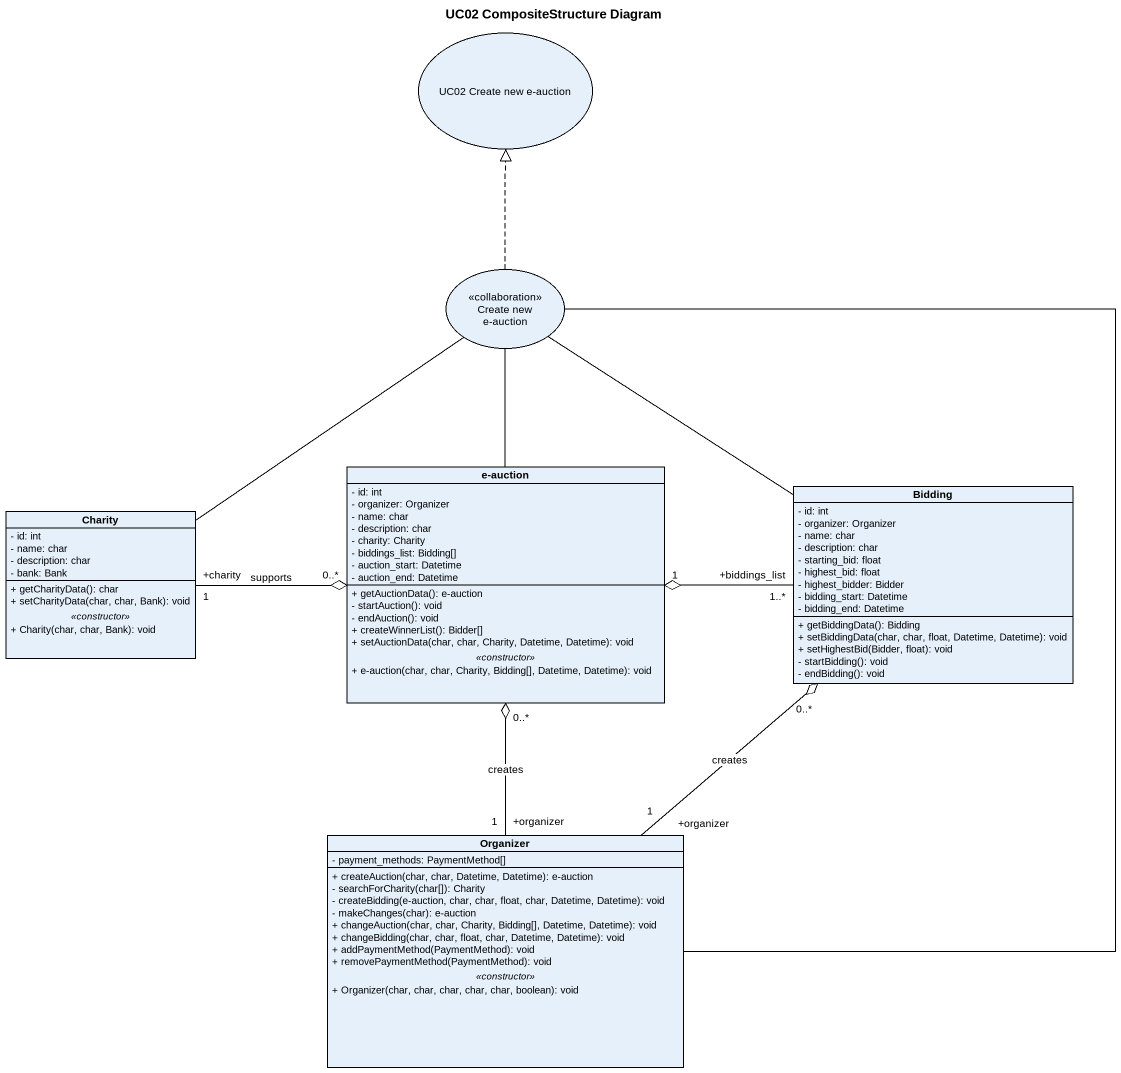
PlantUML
@startuml
title UC02 CompositeStructure Diagram
allowmixing
hide circle
hide empty members
skinparam classAttributeIconSize 0
usecase "UC02 Create new e-auction" as UC02_Create_new_e_auction
usecase "Create new e-auction" as Create_new_e_auction <<collaboration>>
class "e-auction" as e_auction {
  - id: int
  - organizer: Organizer
  - name: char
  - description: char
  - charity: Charity
  - biddings_list: Bidding[]
  - auction_start: Datetime
  - auction_end: Datetime
  --
  + getAuctionData(): e-auction
  - startAuction(): void
  - endAuction(): void
  + createWinnerList(): Bidder[]
  + setAuctionData(char, char, Charity, Datetime, Datetime): void
  .. <<constructor>> ..
  + e-auction(char, char, Charity, Bidding[], Datetime, Datetime): void
}
class Bidding {
  - id: int
  - organizer: Organizer
  - name: char
  - description: char
  - starting_bid: float
  - highest_bid: float
  - highest_bidder: Bidder
  - bidding_start: Datetime
  - bidding_end: Datetime
  + getBiddingData(): Bidding
  + setBiddingData(char, char, float, Datetime, Datetime): void
  + setHighestBid(Bidder, float): void
  - startBidding(): void
  - endBidding(): void
}
class Charity {
  - id: int
  - name: char
  - description: char
  - bank: Bank
  --
  + getCharityData(): char
  + setCharityData(char, char, Bank): void
  .. <<constructor>> ..
  + Charity(char, char, Bank): void
}
class Organizer {
  - payment_methods: PaymentMethod[]
  --
  + createAuction(char, char, Datetime, Datetime): e-auction
  - searchForCharity(char[]): Charity
  - createBidding(e-auction, char, char, float, char, Datetime, Datetime): void
  - makeChanges(char): e-auction
  + changeAuction(char, char, Charity, Bidding[], Datetime, Datetime): void
  + changeBidding(char, char, float, char, Datetime, Datetime): void
  + addPaymentMethod(PaymentMethod): void
  + removePaymentMethod(PaymentMethod): void
  .. <<constructor>> ..
  + Organizer(char, char, char, char, char, boolean): void
}
Create_new_e_auction .up.|> UC02_Create_new_e_auction
e_auction -up- Create_new_e_auction
Bidding -up- Create_new_e_auction
Bidding "+biddings_list\n1..*" -left-o "1" e_auction
Charity -up- Create_new_e_auction
Charity "+charity\n1" -right-o "0..*" e_auction : supports
Organizer -up- Create_new_e_auction
Organizer "+organizer\n1" -up-o "0..*" e_auction : creates
Organizer "+organizer\n1" -up-o "0..*" Bidding : creates
@enduml
